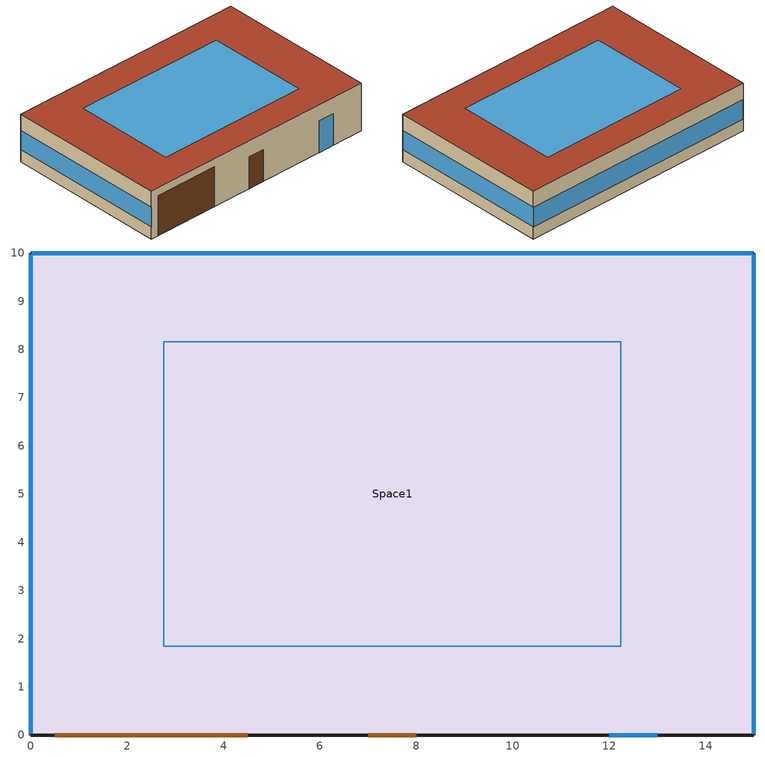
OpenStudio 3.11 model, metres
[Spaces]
Space1
 floor ground (R13 Construction): 15,10 15,0 0,0 0,10 z0
 wall outside (R13 Construction): 15,0 15,10 0,10 0,0 15,0 z0:3
 window (Simple Glazing): 0,9.97 0,0.03 / 15,0.03 15,9.97 / 14.97,10 0.03,10 z0.76:1.97; 12,0 13,0 z0:2
 door (R13 Construction): 0.5,0 4.5,0 z0:2.5; 7,0 8,0 z0:2
 roof outside (R13 Construction): 0,10 0,0 15,0 15,10 z3
 skylight (Simple Glazing): 2.76,8.16 2.76,1.84 12.24,1.84 12.24,8.16 z3
[Site]
Site 1
[ClimateZones]
Climate Zone Institution Name 1=ASHRAE; Climate Zone Document Name 1=ANSI/ASHRAE Standard 169; Climate Zone Document Year 1=2006; Climate Zone Institution Name 2=CEC; Climate Zone Document Name 2=California Climate Zone Descriptions; Climate Zone Document Year 2=1995
[Building]
Building 1
[Construction]
R13 Construction: M15 200mm heavyweight concrete, R13-IP
Simple Glazing: Simple Glazing Mat
[Material]
M15 200mm heavyweight concrete: Roughness=MediumRough; Thickness {m}=0.2032; Conductivity {W/m-K}=1.95; Density {kg/m3}=2240; Specific Heat {J/kg-K}=900
[Material:NoMass]
R13-IP: Roughness=Smooth; Thermal Resistance {m2-K/W}=2.28943
[WindowMaterial:SimpleGlazingSystem]
Simple Glazing Mat: U-Factor {W/m2-K}=0.1; Solar Heat Gain Coefficient=0.1
[ThermalZone]
Zone1: Use Ideal Air Loads=No
[Sizing:Zone]
Zone1: Zone Cooling Design Supply Air Temperature Input Method=SupplyAirTemperature; Zone Cooling Design Supply Air Temperature {C}=14; Zone Cooling Design Supply Air Temperature Difference {deltaC}=11.11; Zone Heating Design Supply Air Temperature Input Method=SupplyAirTemperature; Zone Heating Design Supply Air Temperature {C}=40; Zone Heating Design Supply Air Temperature Difference {deltaC}=11.11; Zone Cooling Design Supply Air Humidity Ratio {kg-H2O/kg-air}=0.0085; Zone Heating Design Supply Air Humidity Ratio {kg-H2O/kg-air}=0.008; Cooling Design Air Flow Method=DesignDay; Heating Design Air Flow Method=DesignDay; Account for Dedicated Outdoor Air System=No; Dedicated Outdoor Air System Control Strategy=NeutralSupplyAir; Dedicated Outdoor Air Low Setpoint Temperature for Design {C}=autosize; Dedicated Outdoor Air High Setpoint Temperature for Design {C}=autosize; Zone Load Sizing Method=Sensible Load Only No Latent Load; Zone Latent Cooling Design Supply Air Humidity Ratio Input Method=HumidityRatioDifference; Zone Cooling Design Supply Air Humidity Ratio Difference {kgWater/kgDryAir}=0.005; Zone Latent Heating Design Supply Air Humidity Ratio Input Method=HumidityRatioDifference; Zone Humidification Design Supply Air Humidity Ratio Difference {kgWater/kgDryAir}=0.005; Sizing Option=Coincident; Heating Coil Sizing Method=None; Maximum Heating Capacity To Cooling Load Sizing Ratio {W/W}=1
[Space]
Space1: Thermal Zone=Zone1
